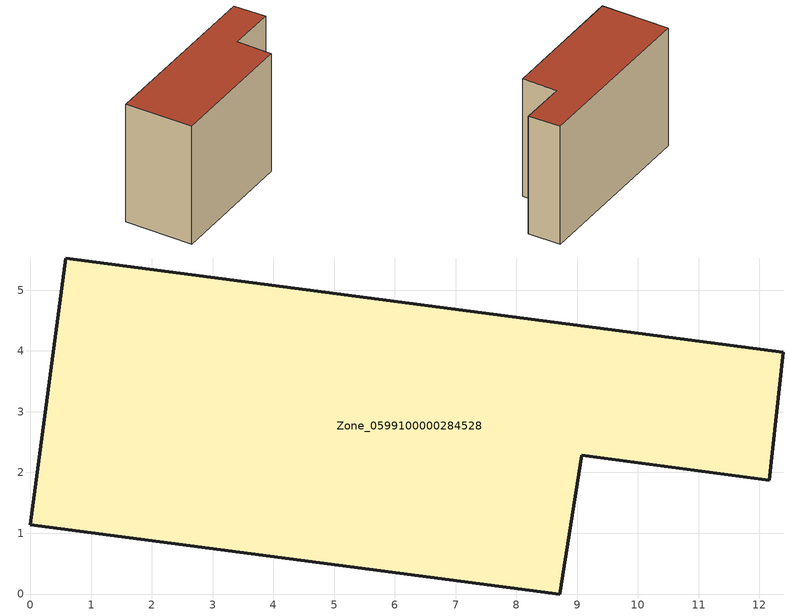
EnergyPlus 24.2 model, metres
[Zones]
Zone_0599100000284528
 floor ground (C_G): 0.58,5.53 12.39,3.98 12.16,1.87 9.08,2.29 8.72,0 0,1.14 z0
 wall outside (C_F): 12.39,3.98 0.58,5.53 0,1.14 8.72,0 9.08,2.29 12.16,1.87 12.39,3.98 z0:8.06
 roof outside (C_R): 0.58,5.53 0,1.14 8.72,0 9.08,2.29 12.16,1.87 12.39,3.98 z8.06
[BUILDING]
Pand.0599100000284528: North Axis=0; Terrain=City; Loads Convergence Tolerance Value=0.04; Temperature Convergence Tolerance Value=0.4; Solar Distribution=FullExterior; Maximum Number of Warmup Days=25; Minimum Number of Warmup Days=1
[Site:Location]
Rotterdam.The.Hague.AP_ZH_NLD Design_Conditions: Latitude=51.96; Longitude=4.45; Time Zone=1; Elevation=-4.5
[SITE:GROUNDTEMPERATURE:BUILDINGSURFACE]
18, 18, 18, 18, 18, 18, 18, 18, 18, 18, 18, 18
[MATERIAL] Thermal Absorptance=0.9; Solar Absorptance=0.7; Visible Absorptance=0.7
Name | Roughness | Thickness | Conductivity | Density | Specific Heat
G.TI.1946 | MediumSmooth | 0.15 | 1 | 540 | 1210
F.TI.1946 | Rough | 0.3 | 0.857143 | 1920 | 840
R.TI.1946 | MediumRough | 0.2 | 0.1 | 1500 | 1000
[CONSTRUCTION]
C_G: G.TI.1946
C_F: F.TI.1946
C_R: R.TI.1946
[ZONE]
Zone_0599100000284528: Type=1; Multiplier=1; Ceiling Height=Autocalculate; Volume=Autocalculate; Floor Area=autocalculate; Part of Total Floor Area=Yes
[ZONEINFILTRATION:DESIGNFLOWRATE]
Infil_Zone_0599100000284528: Zone or ZoneList or Space or SpaceList=Zone_0599100000284528; Schedule=AlwaysOn; Design Flow Rate Calculation Method=Flow/Area; Flow Rate per Floor Area=0.003; Constant Term Coefficient=1; Temperature Term Coefficient=0; Velocity Term Coefficient=0; Velocity Squared Term Coefficient=0
[HVACTEMPLATE:ZONE:IDEALLOADSAIRSYSTEM]
Zone_0599100000284528: Maximum Heating Supply Air Temperature=50; Minimum Cooling Supply Air Temperature=13; Maximum Heating Supply Air Humidity Ratio=0.0156; Minimum Cooling Supply Air Humidity Ratio=0.0077; Heating Limit=NoLimit; Cooling Limit=NoLimit; Dehumidification Control Type=ConstantSensibleHeatRatio; Cooling Sensible Heat Ratio=0.7; Dehumidification Setpoint=60; Humidification Control Type=None; Humidification Setpoint=30; Outdoor Air Method=None; Outdoor Air Flow Rate per Person=0.00944; Outdoor Air Flow Rate per Zone Floor Area=0; Outdoor Air Flow Rate per Zone=0; Demand Controlled Ventilation Type=None; Outdoor Air Economizer Type=NoEconomizer; Heat Recovery Type=None; Sensible Heat Recovery Effectiveness=0.7; Latent Heat Recovery Effectiveness=0.65
[ZONECONTROL:THERMOSTAT]
ThermostatControl_Zone_0599100000284528: Zone or ZoneList=Zone_0599100000284528; Control Type Schedule=DualSetpointControlType; Control 1=Thermostat_Zone_0599100000284528; Temperature Difference Between Cutout And Setpoint=0
[THERMOSTATSETPOINT:DUALSETPOINT]
Thermostat_Zone_0599100000284528: Heating Setpoint Temperature Schedule=HeatingSetpoint_Zone_0599100000284528; Cooling Setpoint Temperature Schedule=CoolingSetpoint_Zone_0599100000284528
[SCHEDULE:COMPACT]
HeatingSetpoint_Zone_0599100000284528: Through: 12/31, For: AllDays, Until: 24:00, 21
CoolingSetpoint_Zone_0599100000284528: Through: 12/31, For: AllDays, Until: 24:00, 24
DualSetpointControlType: Through: 12/31, For: AllDays, Until: 24:00, 4
AlwaysOn: Through: 12/31, For: AllDays, Until: 24:00, 1
